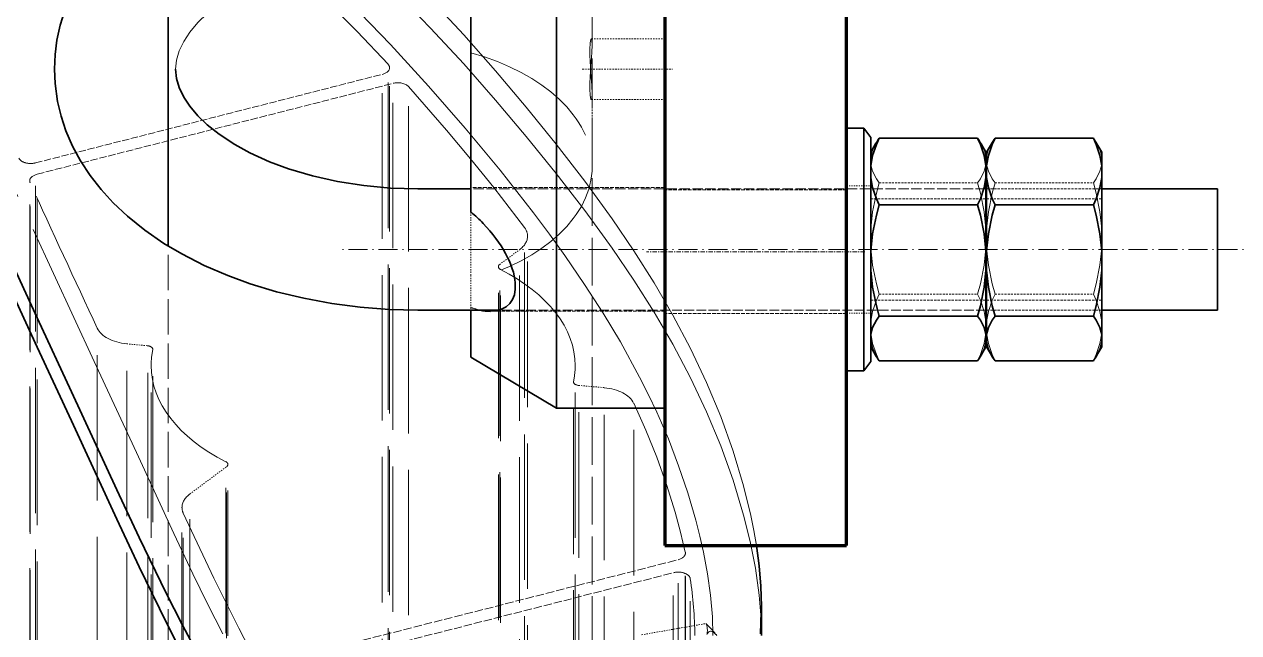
# Model space of a CAD drawing. Header units: millimetres. Extents: x 2113 to 34376, y 2901 to 25715.
# Drawn here: x 13781.8 to 13882.1, y 12298.1 to 12348.2 of the extents above; entities that cross this region are included whole.
import ezdxf

# ---------------------------------------------------------------- set-up
doc = ezdxf.new("R2010")
doc.units = ezdxf.units.MM
doc.linetypes.add('DASHDOT', pattern=[18.5, 12, -3, 0.5, -3])
doc.linetypes.add('DASHED', pattern=[15, 12, -3])

# ---------------------------------------------------------------- blocks, each defined once
blk = doc.blocks.new('A$C55E021B5')
at = {"color": 7, "lineweight": 35, "ltscale": 0.2}
blk.add_line((1193.7, 1051.53), (1193.7, 931.53), dxfattribs=at)
at = {"color": 7, "lineweight": 140, "ltscale": 0.2}
blk.add_line((1193.7, 1051.53), (1193.7, 931.53), dxfattribs=at)
at = {"color": 7, "lineweight": 35, "ltscale": 0.158334}
blk.add_line((1178.7, 1026.53), (1178.7, 931.53), dxfattribs=at)
at = {"color": 7, "lineweight": 140, "ltscale": 0.158334}
blk.add_line((1178.7, 931.53), (1178.7, 1026.53), dxfattribs=at)
at = {"color": 7, "linetype": 'DASHED', "lineweight": 13, "ltscale": 0.075057}
blk.add_line((1209.7, 1017.22), (1209.7, 972.18), dxfattribs=at)
at = {"color": 7, "linetype": 'DASHED', "lineweight": 13, "ltscale": 0.060293}
blk.add_line((1199.7, 1009), (1199.7, 972.83), dxfattribs=at)
at = {"color": 7, "linetype": 'DASHED', "lineweight": 13, "ltscale": 0.328569}
blk.add_line((1199.7, 810.04), (1199.7, 1007.18), dxfattribs=at)
at = {"color": 7, "lineweight": 35, "ltscale": 0.073831}
blk.add_line((1209.7, 1003.33), (1209.7, 959.03), dxfattribs=at)
at = {"color": 7, "lineweight": 35, "ltscale": 0.072446}
blk.add_line((1234.7, 956.24), (1234.7, 999.71), dxfattribs=at)
at = {"color": 7, "linetype": 'DASHED', "lineweight": 13, "ltscale": 0.076881}
blk.add_line((1193.7, 988.98), (1193.7, 942.85), dxfattribs=at)
at = {"color": 7, "lineweight": 35, "ltscale": 0.076881}
blk.add_line((1202.63, 988.98), (1202.63, 942.85), dxfattribs=at)
at = {"color": 7, "linetype": 'DASHED', "lineweight": 13, "ltscale": 0.010106}
for p, q in [((1199.76, 973.32), (1193.7, 973.32)), ((1199.76, 968.32), (1193.7, 968.32))]:
    blk.add_line(p, q, dxfattribs=at)
at = {"color": 7, "linetype": 'DASHED', "lineweight": 13}
for p, q in [((1216.54, 312.72), (1216.54, 971.23)), ((1216.42, 312.42), (1216.42, 970.94)), ((1217.02, 311.84), (1217.02, 970.4)), ((1214.86, 310.78), (1214.86, 969.39)), ((1216.14, 311.06), (1216.14, 969.65)), ((1245.65, 304.19), (1245.65, 963.09)), ((1245.51, 303.22), (1245.51, 962.16)), ((1246.08, 302.49), (1246.08, 961.45)), ((1246.12, 302.65), (1246.12, 961.61)), ((1205.29, 298.7), (1205.29, 957.77)), ((1205.03, 297.95), (1205.03, 957.05)), ((1205.69, 296.81), (1205.69, 955.93)), ((1207.26, 295.15), (1207.26, 954.3)), ((1207.33, 295.57), (1207.33, 954.72)), ((1207.44, 295.38), (1207.44, 954.53)), ((1240.54, 290.24), (1240.54, 949.45)), ((1235.96, 288.49), (1235.96, 947.71)), ((1235.96, 288.45), (1235.96, 947.68)), ((1236.38, 288.78), (1236.38, 948.01)), ((1238.11, 288.94), (1238.11, 948.17)), ((1201.1, 287.15), (1201.1, 946.37)), ((1236.1, 287.15), (1236.1, 946.37)), ((1198.7, 285.32), (1198.7, 944.55)), ((1200.81, 285.52), (1200.81, 944.74)), ((1201.23, 285.85), (1201.23, 945.07)), ((1201.24, 285.81), (1201.24, 945.03)), ((1196.27, 284.06), (1196.27, 943.27)), ((1229.76, 279.07), (1229.76, 938.22)), ((1229.93, 279.29), (1229.93, 938.44)), ((1229.87, 278.89), (1229.87, 938.03)), ((1232.89, 276.7), (1232.89, 935.79)), ((1233.45, 275.15), (1233.45, 934.2)), ((1233.55, 275.61), (1233.55, 934.67)), ((1192, 271.96), (1192, 930.9)), ((1192.01, 272.03), (1192.01, 930.97)), ((1192.61, 271.43), (1192.61, 930.35)), ((1193, 270.4), (1193, 929.28)), ((1191.61, 269.93), (1191.61, 928.79))]:
    blk.add_line(p, q, dxfattribs=at)
at = {"color": 7, "linetype": 'DASHDOT', "lineweight": 13, "ltscale": 0.012384}
blk.add_line((1200.51, 970.82), (1193.08, 970.82), dxfattribs=at)
at = {"color": 7, "linetype": 'DASHED', "lineweight": 13, "ltscale": 0.049241}
blk.add_line((1245.65, 963.09), (1217.02, 970.4), dxfattribs=at)
at = {"color": 7, "linetype": 'DASHED', "lineweight": 13, "ltscale": 0.050532}
blk.add_line((1245.51, 962.16), (1216.14, 969.65), dxfattribs=at)
at = {"color": 7, "linetype": 'DASHED', "lineweight": 13, "ltscale": 0.010049}
blk.add_line((1199.7, 968.81), (1199.7, 962.78), dxfattribs=at)
at = {"color": 7, "lineweight": 35, "ltscale": 0.001576}
for p, q in [((1176.7, 965.2), (1177.28, 965.95)), ((1176.7, 946.7), (1177.28, 945.95))]:
    blk.add_line(p, q, dxfattribs=at)
at = {"color": 7, "lineweight": 35, "ltscale": 0.003268}
for p, q in [((1177.28, 965.95), (1177.28, 963.99)), ((1178.7, 965.95), (1178.7, 963.99))]:
    blk.add_line(p, q, dxfattribs=at)
at = {"color": 7, "linetype": 'DASHED', "lineweight": 13, "ltscale": 0.030065}
blk.add_line((1177.28, 965.95), (1177.28, 947.91), dxfattribs=at)
at = {"color": 7, "lineweight": 35, "ltscale": 0.002374}
for p, q in [((1178.7, 965.95), (1177.28, 965.95)), ((1178.7, 945.95), (1177.28, 945.95))]:
    blk.add_line(p, q, dxfattribs=at)
at = {"color": 7, "lineweight": 35, "ltscale": 0.001316}
for p, q in [((1157.64, 963.99), (1158.04, 964.67)), ((1167.14, 963.99), (1166.75, 964.67)), ((1167.2, 963.99), (1167.6, 964.67)), ((1176.7, 963.99), (1176.31, 964.67)), ((1157.64, 947.91), (1158.04, 947.22)), ((1167.14, 947.91), (1166.75, 947.22)), ((1167.2, 947.91), (1167.6, 947.22)), ((1176.7, 947.91), (1176.31, 947.22))]:
    blk.add_line(p, q, dxfattribs=at)
at = {"color": 7, "lineweight": 35, "ltscale": 0.013528}
for p, q in [((1166.45, 965.13), (1158.33, 965.13)), ((1176.01, 965.13), (1167.89, 965.13)), ((1166.45, 959.63), (1158.33, 959.63)), ((1176.01, 959.63), (1167.89, 959.63)), ((1166.45, 950.45), (1158.33, 950.45)), ((1176.01, 950.45), (1167.89, 950.45)), ((1166.45, 946.77), (1158.33, 946.77)), ((1176.01, 946.77), (1167.89, 946.77))]:
    blk.add_line(p, q, dxfattribs=at)
at = {"color": 7, "lineweight": 35, "ltscale": 0.003023}
blk.add_line((1176.7, 965.2), (1176.7, 963.38), dxfattribs=at)
at = {"color": 7, "lineweight": 35, "ltscale": 0.001886}
for p, q in [((1157.64, 963.99), (1157.64, 962.86)), ((1167.14, 963.99), (1167.14, 962.86)), ((1167.2, 963.99), (1167.2, 962.86)), ((1176.7, 963.99), (1176.7, 962.86))]:
    blk.add_line(p, q, dxfattribs=at)
at = {"color": 7, "lineweight": 35, "ltscale": 0.02781}
blk.add_line((1176.7, 963.38), (1176.7, 946.7), dxfattribs=at)
at = {"color": 7, "lineweight": 35, "ltscale": 0.030065}
for p, q in [((1177.28, 963.99), (1177.28, 945.95)), ((1178.7, 963.99), (1178.7, 945.95))]:
    blk.add_line(p, q, dxfattribs=at)
at = {"color": 7, "lineweight": 35, "ltscale": 0.001592}
for p, q in [((1157.64, 961.9), (1157.64, 962.86)), ((1167.14, 961.9), (1167.14, 962.86)), ((1167.2, 961.9), (1167.2, 962.86)), ((1176.7, 961.9), (1176.7, 962.86))]:
    blk.add_line(p, q, dxfattribs=at)
at = {"color": 7, "lineweight": 35, "ltscale": 0.010101}
for p, q in [((1157.64, 961.9), (1157.64, 955.84)), ((1167.14, 961.9), (1167.14, 955.84)), ((1167.2, 961.9), (1167.2, 955.84))]:
    blk.add_line(p, q, dxfattribs=at)
at = {"color": 7, "linetype": 'DASHED', "lineweight": 13, "ltscale": 0.013528}
for p, q in [((1166.45, 961.44), (1158.33, 961.44)), ((1176.01, 961.44), (1167.89, 961.44)), ((1166.45, 952.26), (1158.33, 952.26)), ((1176.01, 952.26), (1167.89, 952.26))]:
    blk.add_line(p, q, dxfattribs=at)
at = {"color": 7, "linetype": 'DASHED', "lineweight": 13, "ltscale": 0.010101}
blk.add_line((1176.7, 961.9), (1176.7, 955.84), dxfattribs=at)
at = {"color": 7, "lineweight": 35, "ltscale": 0.01329}
blk.add_line((1148.08, 952.97), (1148.08, 960.95), dxfattribs=at)
at = {"color": 7, "lineweight": 35, "ltscale": 0.01594}
for p, q in [((1148.08, 960.95), (1157.64, 960.95)), ((1148.08, 950.95), (1157.64, 950.95))]:
    blk.add_line(p, q, dxfattribs=at)
at = {"color": 7, "linetype": 'DASHED', "lineweight": 13, "ltscale": 0.015834}
for p, q in [((1157.64, 960.95), (1167.14, 960.95)), ((1157.64, 950.95), (1167.14, 950.95))]:
    blk.add_line(p, q, dxfattribs=at)
at = {"color": 7, "lineweight": 35, "ltscale": 9.53674e-05}
for p, q in [((1167.14, 960.95), (1167.2, 960.95)), ((1167.14, 950.95), (1167.2, 950.95))]:
    blk.add_line(p, q, dxfattribs=at)
at = {"color": 7, "linetype": 'DASHED', "lineweight": 13, "ltscale": 0.070834}
blk.add_line((1167.2, 960.95), (1209.7, 960.95), dxfattribs=at)
at = {"color": 7, "linetype": 'DASHED', "lineweight": 13, "ltscale": 0.003333}
for p, q in [((1178.7, 961.2), (1176.7, 961.2)), ((1178.7, 950.7), (1176.7, 950.7))]:
    blk.add_line(p, q, dxfattribs=at)
at = {"color": 7, "linetype": 'DASHED', "lineweight": 13, "ltscale": 0.025}
for p, q in [((1178.7, 960.86), (1193.7, 960.86)), ((1178.7, 950.66), (1193.7, 950.66))]:
    blk.add_line(p, q, dxfattribs=at)
at = {"color": 7, "linetype": 'DASHED', "lineweight": 13, "ltscale": 0.026667}
blk.add_line((1193.7, 961.05), (1209.7, 961.05), dxfattribs=at)
at = {"color": 7, "lineweight": 35, "ltscale": 0.007297}
blk.add_line((1209.7, 960.95), (1214.08, 960.95), dxfattribs=at)
at = {"color": 7, "linetype": 'DASHED', "lineweight": 13, "ltscale": 0.015833}
for p, q in [((1167.14, 960.14), (1157.64, 960.14)), ((1176.7, 960.14), (1167.2, 960.14)), ((1167.14, 951.76), (1157.64, 951.76)), ((1176.7, 951.76), (1167.2, 951.76))]:
    blk.add_line(p, q, dxfattribs=at)
at = {"color": 7, "linetype": 'DASHED', "lineweight": 13, "ltscale": 0.008716}
blk.add_line((1209.7, 959.03), (1209.7, 953.81), dxfattribs=at)
at = {"color": 7, "linetype": 'DASHED', "lineweight": 13, "ltscale": 0.243674}
blk.add_line((1234.7, 810.04), (1234.7, 956.24), dxfattribs=at)
at = {"color": 7, "linetype": 'DASHDOT', "lineweight": 13, "ltscale": 0.132001}
blk.add_line((1141.48, 955.95), (1220.68, 955.95), dxfattribs=at)
at = {"color": 7, "lineweight": 35, "ltscale": 0.00266}
for p, q in [((1157.64, 954.25), (1157.64, 955.84)), ((1167.14, 954.25), (1167.14, 955.84)), ((1167.2, 954.25), (1167.2, 955.84))]:
    blk.add_line(p, q, dxfattribs=at)
at = {"color": 7, "linetype": 'DASHED', "lineweight": 13, "ltscale": 0.00266}
blk.add_line((1176.7, 954.25), (1176.7, 955.84), dxfattribs=at)
at = {"color": 7, "linetype": 'DASHDOT', "lineweight": 13, "ltscale": 0.03}
blk.add_line((1177.2, 955.76), (1195.2, 955.76), dxfattribs=at)
at = {"color": 7, "linetype": 'DASHED', "lineweight": 13, "ltscale": 0.003398}
blk.add_line((1207.33, 954.72), (1205.69, 955.93), dxfattribs=at)
at = {"color": 7, "lineweight": 35, "ltscale": 0.008855}
for p, q in [((1157.64, 954.25), (1157.64, 948.93)), ((1167.14, 954.25), (1167.14, 948.93)), ((1167.2, 954.25), (1167.2, 948.93))]:
    blk.add_line(p, q, dxfattribs=at)
at = {"color": 7, "linetype": 'DASHED', "lineweight": 13, "ltscale": 0.008855}
blk.add_line((1176.7, 954.25), (1176.7, 948.93), dxfattribs=at)
at = {"color": 7, "linetype": 'DASHED', "lineweight": 13, "ltscale": 0.004403}
blk.add_line((1209.7, 953.81), (1209.7, 951.16), dxfattribs=at)
at = {"color": 7, "lineweight": 35, "ltscale": 0.003377}
blk.add_line((1148.08, 950.95), (1148.08, 952.97), dxfattribs=at)
at = {"color": 7, "linetype": 'DASHED', "lineweight": 13, "ltscale": 0.066912}
blk.add_line((1167.2, 950.95), (1207.35, 950.95), dxfattribs=at)
at = {"color": 7, "linetype": 'DASHED', "lineweight": 13, "ltscale": 0.023994}
blk.add_line((1193.7, 950.85), (1208.1, 950.85), dxfattribs=at)
at = {"color": 7, "lineweight": 35, "ltscale": 0.011218}
blk.add_line((1207.35, 950.95), (1214.08, 950.95), dxfattribs=at)
at = {"color": 7, "linetype": 'DASHED', "lineweight": 13, "ltscale": 0.000357056}
blk.add_line((1209.7, 951.16), (1209.7, 950.95), dxfattribs=at)
at = {"color": 7, "lineweight": 35, "ltscale": 0.006482}
blk.add_line((1209.7, 950.95), (1209.7, 947.06), dxfattribs=at)
at = {"color": 7, "lineweight": 35, "ltscale": 0.001068}
for p, q in [((1157.64, 948.29), (1157.64, 948.93)), ((1167.14, 948.29), (1167.14, 948.93)), ((1167.2, 948.29), (1167.2, 948.93)), ((1176.7, 948.29), (1176.7, 948.93))]:
    blk.add_line(p, q, dxfattribs=at)
at = {"color": 7, "lineweight": 35, "ltscale": 0.000639343}
for p, q in [((1157.64, 948.29), (1157.64, 947.91)), ((1167.14, 948.29), (1167.14, 947.91)), ((1167.2, 948.29), (1167.2, 947.91)), ((1176.7, 948.29), (1176.7, 947.91))]:
    blk.add_line(p, q, dxfattribs=at)
at = {"color": 7, "linetype": 'DASHED', "lineweight": 13, "ltscale": 0.003268}
blk.add_line((1177.28, 947.91), (1177.28, 945.95), dxfattribs=at)
at = {"color": 7, "linetype": 'DASHED', "lineweight": 13, "ltscale": 0.00289}
blk.add_line((1238.11, 948.17), (1236.38, 948.01), dxfattribs=at)
at = {"color": 7, "lineweight": 35, "ltscale": 0.013712}
blk.add_line((1209.7, 947.06), (1202.63, 942.85), dxfattribs=at)
at = {"color": 7, "linetype": 'DASHED', "lineweight": 13, "ltscale": 0.003537}
blk.add_line((1200.81, 944.74), (1198.7, 944.55), dxfattribs=at)
at = {"color": 7, "lineweight": 35, "ltscale": 0.014882}
blk.add_line((1193.7, 942.85), (1202.63, 942.85), dxfattribs=at)
at = {"color": 7, "linetype": 'DASHED', "lineweight": 13, "ltscale": 0.006273}
blk.add_line((1232.89, 935.79), (1229.87, 938.03), dxfattribs=at)
at = {"color": 7, "lineweight": 35, "ltscale": 0.025}
blk.add_line((1193.7, 931.53), (1178.7, 931.53), dxfattribs=at)
at = {"color": 7, "lineweight": 140, "ltscale": 0.025}
blk.add_line((1193.7, 931.53), (1178.7, 931.53), dxfattribs=at)
at = {"color": 7, "linetype": 'DASHED', "lineweight": 13, "ltscale": 0.05775}
blk.add_line((1226.18, 921.79), (1192.61, 930.35), dxfattribs=at)
at = {"color": 7, "linetype": 'DASHED', "lineweight": 13, "ltscale": 0.056609}
blk.add_line((1225.91, 920.89), (1193, 929.28), dxfattribs=at)
at = {"color": 7, "lineweight": 35, "ltscale": 0.00402}
blk.add_line((1185.73, 924.1), (1185.73, 926.51), dxfattribs=at)
at = {"color": 7, "linetype": 'DASHED', "lineweight": 13, "ltscale": 0.008983}
blk.add_line((1195.62, 924.16), (1190.31, 925.09), dxfattribs=at)
at = {"color": 7, "linetype": 'DASHED', "lineweight": 13}
for points in [[(1216.06, 977.34), (1213.03, 974.21), (1210.3, 971.26), (1207.67, 968.28), (1205.14, 965.28), (1202.67, 962.23), (1200.31, 959.17), (1198.05, 956.06), (1196.27, 953.43), (1194.59, 950.79), (1193.03, 948.13), (1191.57, 945.36), (1190.25, 942.57), (1189.08, 939.75), (1188.06, 936.91), (1187.2, 934.04), (1186.66, 931.86), (1186.22, 929.66), (1185.91, 927.43), (1185.78, 925.77), (1185.73, 924.1)], [(1219.66, 976.29), (1216.35, 972.87), (1213.2, 969.43), (1210.18, 965.97), (1207.3, 962.48), (1204.55, 958.97), (1203.23, 957.21), (1201.96, 955.44), (1200.33, 953.07), (1198.79, 950.7), (1197.36, 948.32), (1195.78, 945.43), (1195.05, 943.97), (1194.37, 942.52), (1193.41, 940.32), (1192.56, 938.11), (1191.8, 935.87), (1191.14, 933.61), (1190.8, 932.3), (1190.5, 930.98), (1190.17, 929.2), (1189.92, 927.42), (1189.77, 925.64), (1189.73, 924.1)], [(1230.19, 924.23), (1231.44, 926.72), (1232.65, 929.2), (1234.23, 932.53), (1237.31, 939.2), (1240.8, 946.7), (1247.75, 961.71)], [(1292.61, 1028.38), (1287.6, 1025.67), (1283.2, 1023.19), (1278.87, 1020.66), (1274.61, 1018.09), (1270.42, 1015.48), (1266.31, 1012.83), (1262.27, 1010.14), (1258.31, 1007.4), (1254.44, 1004.63), (1250.19, 1001.44), (1246.05, 998.2), (1241.99, 994.9), (1238.01, 991.54), (1232.57, 986.79), (1229.89, 984.38), (1227.25, 981.94), (1224.45, 979.28), (1221.72, 976.61), (1219.08, 973.92), (1216.54, 971.23)], [(1213.03, 976.62), (1210.3, 973.67), (1207.67, 970.69), (1205.14, 967.69), (1202.67, 964.64), (1200.31, 961.58), (1198.05, 958.47), (1196.27, 955.85), (1194.59, 953.2), (1193.03, 950.54), (1191.57, 947.77), (1190.25, 944.98), (1189.08, 942.17), (1188.06, 939.32), (1187.2, 936.45), (1186.6, 934), (1186.35, 932.77), (1186.14, 931.53)], [(1234.08, 970.82), (1234.01, 971.57), (1233.79, 972.33), (1233.41, 973.12), (1232.91, 973.88), (1232.24, 974.67), (1231.46, 975.42), (1230.49, 976.19), (1229.2, 977.03), (1227.95, 977.72), (1226.33, 978.45), (1224.75, 979.04), (1222.79, 979.61), (1220.71, 980.08), (1218.55, 980.41), (1216.33, 980.62), (1214.08, 980.69)], [(1199.76, 973.32), (1199.77, 973.32), (1199.77, 973.31), (1199.78, 973.31), (1199.8, 973.28), (1199.85, 972.99), (1199.88, 972.44), (1199.88, 971.98), (1199.83, 970.98), (1199.72, 969.44), (1199.7, 968.81)], [(1199.7, 972.83), (1199.72, 973.2), (1199.74, 973.29)], [(1199.76, 968.32), (1199.77, 968.32), (1199.77, 968.32), (1199.78, 968.33), (1199.8, 968.36), (1199.85, 968.65), (1199.88, 969.2), (1199.88, 969.65), (1199.83, 970.66), (1199.72, 972.2), (1199.7, 972.83)], [(1214.86, 969.39), (1211.72, 965.8), (1209.74, 963.43), (1207.82, 961.06), (1205.29, 957.77)], [(1199.7, 968.81), (1199.72, 968.44), (1199.74, 968.34)], [(1157.64, 963.61), (1157.78, 964.12), (1158.04, 964.67)], [(1167.14, 963.61), (1167.01, 964.12), (1166.75, 964.67)], [(1167.2, 963.61), (1167.33, 964.12), (1167.6, 964.67)], [(1176.7, 963.61), (1176.57, 964.12), (1176.31, 964.67)], [(1157.64, 962.96), (1157.79, 962.4), (1158.11, 961.78), (1158.33, 961.44)], [(1167.14, 962.96), (1166.99, 962.4), (1166.68, 961.78), (1166.45, 961.44)], [(1167.2, 962.96), (1167.35, 962.4), (1167.66, 961.78), (1167.89, 961.44)], [(1176.7, 962.96), (1176.55, 962.4), (1176.24, 961.78), (1176.01, 961.44)], [(1157.64, 957.65), (1157.79, 959.05), (1158.11, 960.59), (1158.33, 961.44)], [(1167.14, 957.65), (1166.99, 959.05), (1166.68, 960.59), (1166.45, 961.44)], [(1167.2, 957.65), (1167.35, 959.05), (1167.66, 960.59), (1167.89, 961.44)], [(1176.7, 957.65), (1176.55, 959.05), (1176.24, 960.59), (1176.01, 961.44)], [(1157.64, 956.06), (1157.79, 954.65), (1158.11, 953.11), (1158.33, 952.26)], [(1167.14, 956.06), (1166.99, 954.65), (1166.68, 953.11), (1166.45, 952.26)], [(1167.2, 956.06), (1167.35, 954.65), (1167.66, 953.11), (1167.89, 952.26)], [(1176.7, 956.06), (1176.55, 954.65), (1176.24, 953.11), (1176.01, 952.26)], [(1157.64, 950), (1157.79, 950.83), (1158.11, 951.76), (1158.33, 952.26)], [(1167.14, 950), (1166.99, 950.83), (1166.68, 951.76), (1166.45, 952.26)], [(1167.2, 950), (1167.35, 950.83), (1167.66, 951.76), (1167.89, 952.26)], [(1176.7, 950), (1176.55, 950.83), (1176.24, 951.76), (1176.01, 952.26)], [(1157.64, 949.04), (1157.79, 948.2), (1158.11, 947.28), (1158.33, 946.77)], [(1167.14, 949.04), (1166.99, 948.2), (1166.68, 947.28), (1166.45, 946.77)], [(1167.2, 949.04), (1167.35, 948.2), (1167.66, 947.28), (1167.89, 946.77)], [(1176.7, 949.04), (1176.55, 948.2), (1176.24, 947.28), (1176.01, 946.77)], [(1196.27, 943.27), (1195.27, 941.05), (1194.36, 938.82), (1193.55, 936.57), (1192.85, 934.29), (1192.4, 932.64), (1192.01, 930.97)], [(1227.53, 922.15), (1228.87, 924.71), (1230.92, 928.84), (1233.45, 934.2)]]:
    blk.add_lwpolyline(points, dxfattribs=at)
at = {"color": 7, "lineweight": 35}
for points in [[(1231.17, 920.56), (1233.53, 925.01), (1234.86, 927.61), (1237.08, 932.19), (1238.92, 936.12), (1242.67, 944.22), (1245.51, 950.3), (1252.53, 965.51)], [(1233.53, 922.6), (1234.86, 925.2), (1237.08, 929.78), (1238.92, 933.71), (1242.67, 941.81), (1245.51, 947.89), (1252.53, 963.1)], [(1244.08, 970.82), (1244.03, 972.03), (1243.87, 973.21), (1243.6, 974.45), (1243.22, 975.66), (1242.68, 976.95), (1242.03, 978.19), (1241.24, 979.43), (1240.32, 980.63), (1239.33, 981.72), (1238.13, 982.87), (1236.68, 984.04), (1235.06, 985.17), (1234.7, 985.39)], [(1234.08, 970.82), (1234.01, 970.06), (1233.79, 969.31), (1233.41, 968.52), (1232.91, 967.76), (1232.24, 966.97), (1231.46, 966.22), (1230.49, 965.45), (1229.2, 964.6), (1227.95, 963.92), (1226.33, 963.19), (1224.75, 962.6), (1222.79, 962.02), (1220.71, 961.56), (1218.55, 961.22), (1216.33, 961.02), (1214.08, 960.95)], [(1244.08, 970.82), (1244.03, 969.63), (1243.82, 968.15), (1243.53, 966.95), (1243.13, 965.73), (1242.58, 964.48), (1241.93, 963.27), (1241.13, 962.05), (1240.22, 960.9), (1239.22, 959.81), (1238.04, 958.69), (1236.63, 957.55), (1235.04, 956.45), (1233.57, 955.58), (1231.73, 954.64), (1229.78, 953.79), (1227.92, 953.12), (1225.74, 952.46), (1223.49, 951.92), (1221.18, 951.49), (1218.84, 951.19), (1216.46, 951.01), (1214.08, 950.95)], [(1157.64, 962.86), (1157.79, 963.7), (1158.11, 964.62), (1158.33, 965.13)], [(1167.14, 962.86), (1166.99, 963.7), (1166.68, 964.62), (1166.45, 965.13)], [(1167.2, 962.86), (1167.35, 963.7), (1167.66, 964.62), (1167.89, 965.13)], [(1176.7, 962.86), (1176.55, 963.7), (1176.24, 964.62), (1176.01, 965.13)], [(1157.64, 961.9), (1157.79, 961.06), (1158.11, 960.14), (1158.33, 959.63)], [(1167.14, 961.9), (1166.99, 961.06), (1166.68, 960.14), (1166.45, 959.63)], [(1167.2, 961.9), (1167.35, 961.06), (1167.66, 960.14), (1167.89, 959.63)], [(1176.7, 961.9), (1176.55, 961.06), (1176.24, 960.14), (1176.01, 959.63)], [(1157.64, 955.84), (1157.79, 957.24), (1158.11, 958.78), (1158.33, 959.63)], [(1167.14, 955.84), (1166.99, 957.24), (1166.68, 958.78), (1166.45, 959.63)], [(1167.2, 955.84), (1167.35, 957.24), (1167.66, 958.78), (1167.89, 959.63)], [(1176.7, 955.84), (1176.55, 957.24), (1176.24, 958.78), (1176.01, 959.63)], [(1157.64, 954.25), (1157.79, 952.84), (1158.11, 951.3), (1158.33, 950.45)], [(1167.14, 954.25), (1166.99, 952.84), (1166.68, 951.3), (1166.45, 950.45)], [(1167.2, 954.25), (1167.35, 952.84), (1167.66, 951.3), (1167.89, 950.45)], [(1176.7, 954.25), (1176.55, 952.84), (1176.24, 951.3), (1176.01, 950.45)], [(1157.64, 948.93), (1157.79, 949.5), (1158.11, 950.11), (1158.33, 950.45)], [(1167.14, 948.93), (1166.99, 949.5), (1166.68, 950.11), (1166.45, 950.45)], [(1167.2, 948.93), (1167.35, 949.5), (1167.66, 950.11), (1167.89, 950.45)], [(1176.7, 948.93), (1176.55, 949.5), (1176.24, 950.11), (1176.01, 950.45)], [(1157.64, 948.29), (1157.78, 947.78), (1158.04, 947.22)], [(1167.14, 948.29), (1167.01, 947.78), (1166.75, 947.22)], [(1167.2, 948.29), (1167.33, 947.78), (1167.6, 947.22)], [(1176.7, 948.29), (1176.57, 947.78), (1176.31, 947.22)], [(1186.14, 931.53), (1185.91, 929.85), (1185.78, 928.18), (1185.73, 926.51)], [(1185.73, 926.51), (1185.74, 926.07), (1185.81, 924.25)]]:
    blk.add_lwpolyline(points, dxfattribs=at)
at = {"color": 7, "linetype": 'DASHED', "lineweight": 13}
for centre, radius, start, end in [((1199.77, 973.29), 0.0318, 107.5016, 168.3064), ((1199.77, 968.35), 0.0318, 191.6936, 252.4984), ((175.52, 1448.87), 1176.3, 334.87687, 335.52098), ((1207.7, 956.67), 5.86, 282.4524, 289.9996), ((1221.61, 924.02), 30.38, 170.9633, 179.8441), ((1195.05, 919.88), 7.04, 132.324, 142.1903), ((1191.77, 924.51), 1.58, 158.3609, 191.9482)]:
    blk.add_arc(centre, radius, start, end, dxfattribs=at)
at = {"color": 7, "lineweight": 35}
for centre, radius, start, end in [((1162.6, 962.01), 5.28, 143.9045, 149.7877), ((1162.18, 962.01), 5.28, 30.2123, 36.0955), ((1172.16, 962.01), 5.28, 143.9045, 149.7877), ((1171.74, 962.01), 5.28, 30.2123, 36.0955), ((1217.79, 949.29), 12.67, 129.7002, 135.9706), ((1208.06, 954.94), 4.1, 270.5094, 282.6961), ((1162.6, 949.88), 5.28, 210.2123, 216.0955), ((1162.18, 949.88), 5.28, 323.9045, 329.7877), ((1172.16, 949.88), 5.28, 210.2123, 216.0955), ((1171.74, 949.88), 5.28, 323.9045, 329.7877)]:
    blk.add_arc(centre, radius, start, end, dxfattribs=at)
at = {"color": 7, "linetype": 'DASHED', "lineweight": 13}
for centre, major_axis, ratio, start_param, end_param in [((1217.2, 962.78), (-17.5, 0), 0.594762, 5.1553, 6.283185), ((1217.42, 970.94), (1, 0), 0.594762, 2.638725, 3.141568), ((1217.42, 970.94), (1, 0), 0.594762, 3.141568, 4.307155), ((1215.74, 969.11), (1, 0), 0.594762, 1.165563, 2.65034), ((1246.05, 963.64), (1, 0), 0.594762, 4.307155, 6.018459), ((1217.2, 962.78), (-17.5, 0), 0.594762, 0, 1.127885), ((1245.12, 961.61), (1, 0), 0.594762, 6.283142, 7.448748), ((1245.12, 961.61), (1, 0), 0.594762, 6.018105, 6.283142), ((1208.03, 957.05), (3, 0), 0.594762, 2.72294, 3.141544), ((1208.03, 957.05), (3, 0), 0.594762, 3.141544, 3.818463), ((1218.6, 946.37), (17.5, 0), 0.594762, 2.275448, 3.14163), ((1206.94, 954.53), (0.5, 0), 0.594762, 5.417041, 6.283229), ((1206.94, 954.53), (0.5, 0), 0.594762, 0.000043, 0.67687), ((1237.65, 949.93), (3, 0), 0.594762, 4.865661, 6.01163), ((1236.46, 947.71), (0.5, 0), 0.594762, 1.724068, 3.141627), ((1236.46, 947.71), (0.5, 0), 0.594762, 3.141627, 3.267083), ((1218.6, 946.37), (17.5, 0), 0.594762, 0.000037, 0.12549), ((1218.6, 946.37), (17.5, 0), 0.594762, 3.14163, 3.267083), ((1218.6, 946.37), (17.5, 0), 0.594762, 5.417041, 6.283222), ((1199.16, 942.78), (3, 0), 0.594762, 1.724068, 2.865042), ((1200.74, 945.03), (0.5, 0), 0.594762, 4.865661, 6.28322), ((1200.74, 945.03), (0.5, 0), 0.594762, 0.000034, 0.12549), ((1230.26, 938.22), (0.5, 0), 0.594762, 2.275448, 3.141636), ((1230.26, 938.22), (0.5, 0), 0.594762, 3.141636, 3.818463), ((1230.55, 934.67), (3, 0), 0.594762, 6.28313, 6.960056), ((1230.55, 934.67), (3, 0), 0.594762, 6.014406, 6.28313), ((1193, 930.9), (1, 0), 0.594762, 3.01532, 3.141553), ((1193, 930.9), (1, 0), 0.594762, 3.141553, 4.307155), ((1192.6, 928.74), (1, 0), 0.594762, 1.165563, 3.049801), ((1189.08, 919.5), (0.87, 4.95), 0.228321, 5.993224, 6.701591)]:
    blk.add_ellipse(centre, major_axis=major_axis, ratio=ratio, start_param=start_param, end_param=end_param, dxfattribs=at)
at = {"color": 7, "lineweight": 35}
blk.add_ellipse((1211.13, 955.95), major_axis=(4.55, 4.55), ratio=0.504089, start_param=1.603879, end_param=3.608556, dxfattribs=at)
blk = doc.blocks.new('1')
at = {"xscale": -1}
blk.add_blockref('A$C55E021B5', (15028.41, 11373.72), dxfattribs=at)

msp = doc.modelspace()

# ---------------------------------------------------------------- block references
msp.add_blockref('1', (0, 0))

doc.saveas('drawing.dxf')
